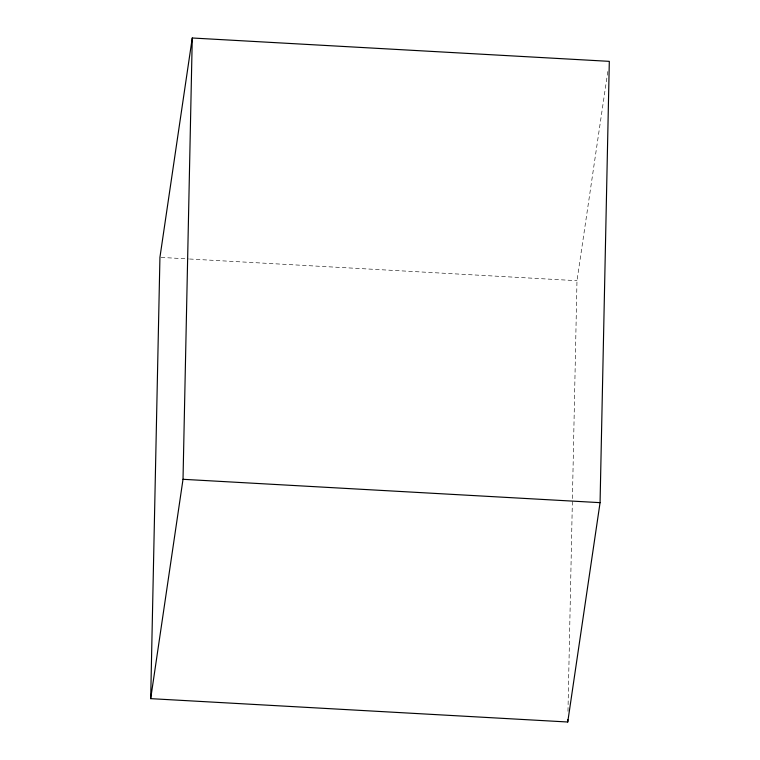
<?xml version="1.0" encoding="UTF-8"?>
<svg xmlns="http://www.w3.org/2000/svg" width="760" height="760" viewBox="0 0 760 760"><rect width="100%" height="100%" fill="white"/><g stroke="black" fill="none" stroke-linecap="round" stroke-linejoin="round"><path stroke-width="0.57" stroke-dasharray="3.8 2.85" d="M567.967 711.322L576.982 280.697L607.933 70.737M161.12 257.412L188.366 258.941M189.553 259.008L576.982 280.697"/><path stroke-width="1.14" d="M150.689 698.649L159.932 257.345L192.261 38L609.311 61.351L600.067 502.654L567.739 722L150.689 698.649L183.017 479.303L192.261 38M567.739 722L567.786 719.625M183.017 479.303L600.067 502.654"/></g></svg>
